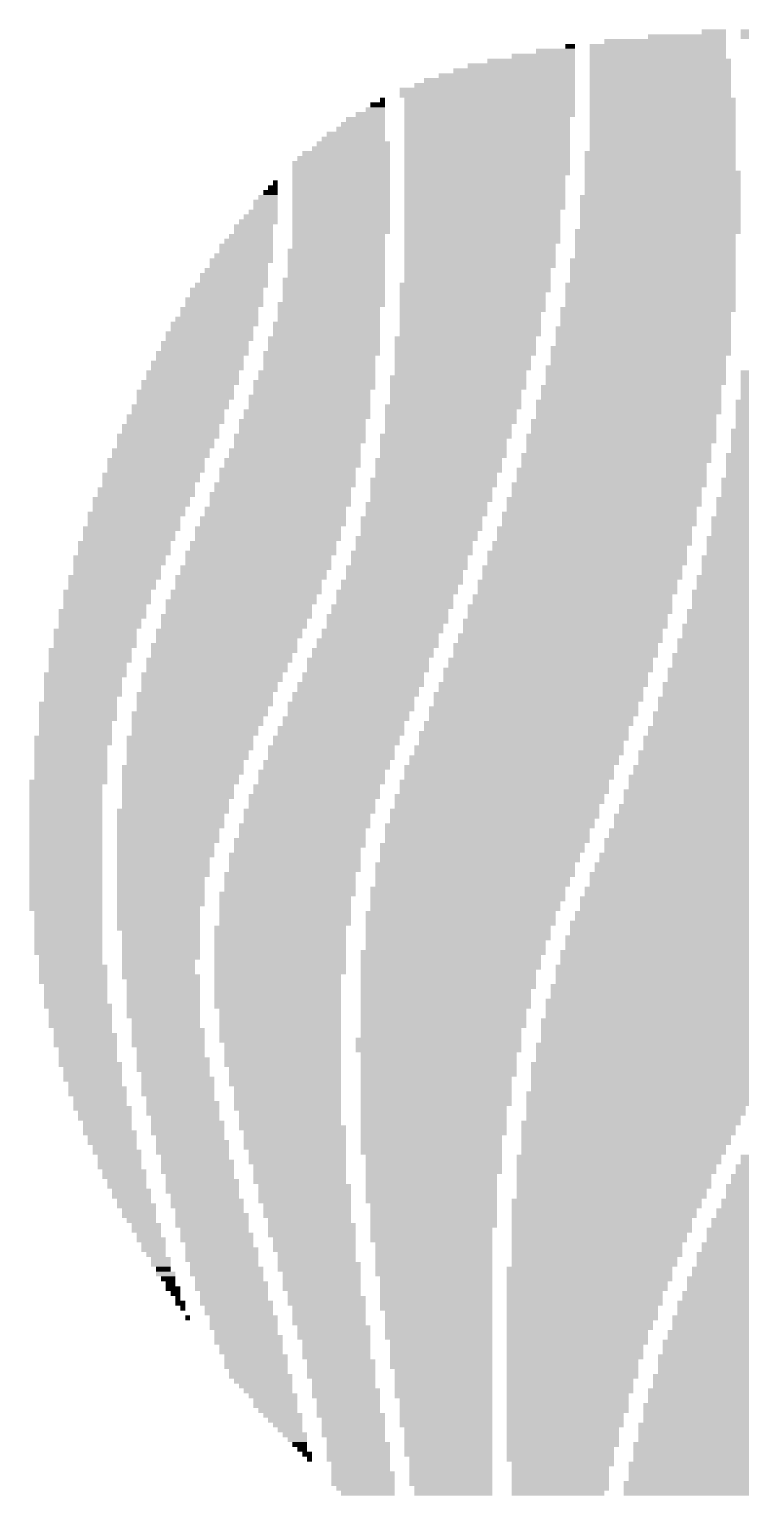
# Model space of a CAD drawing. Extents: x 0 to 158, y 0 to 111.
# Drawn here: x 121.22 to 124.87, y 24.47 to 31.99 of the extents above; entities that cross this region are included whole.
import ezdxf

# ---------------------------------------------------------------- set-up
doc = ezdxf.new("R2010")
doc.units = 0
doc.layers.add('21', color=53, linetype='CONTINUOUS')

# ---------------------------------------------------------------- blocks, each defined once
blk = doc.blocks.new('RECT')
blk.add_solid([(-0.5, -0.5), (0.5, -0.5), (-0.5, 0.5), (0.5, 0.5)])

msp = doc.modelspace()

# ---------------------------------------------------------------- block references
at = {"layer": '21', "yscale": 0.025}
for p, xscale in [((124.735, 31.98), 0.125), ((125.11, 31.98), 0.475), ((123.9975, 31.905), 0.05), ((124.4475, 31.905), 0.7), ((124.485, 31.93), 0.625), ((124.5975, 31.955), 0.4), ((125.11, 31.955), 0.475), ((123.7975, 31.83), 0.45), ((123.86, 31.855), 0.325), ((123.9225, 31.88), 0.2), ((124.4475, 31.88), 0.7), ((124.4475, 31.855), 0.7), ((124.46, 31.83), 0.725), ((123.6725, 31.755), 0.7), ((123.71, 31.78), 0.625), ((123.7475, 31.805), 0.55), ((124.46, 31.805), 0.725), ((124.46, 31.78), 0.725), ((124.46, 31.755), 0.725), ((123.5725, 31.68), 0.9), ((123.61, 31.705), 0.825), ((123.635, 31.73), 0.775), ((124.46, 31.73), 0.725), ((124.46, 31.705), 0.725), ((124.46, 31.68), 0.725), ((123.01, 31.605), 0.075), ((123.035, 31.63), 0.025), ((123.5725, 31.655), 0.9), ((123.585, 31.63), 0.875), ((123.585, 31.605), 0.875), ((124.46, 31.655), 0.725), ((124.4725, 31.63), 0.75), ((124.4725, 31.605), 0.75), ((122.9475, 31.53), 0.2), ((122.9725, 31.555), 0.15), ((122.9975, 31.58), 0.1), ((123.585, 31.58), 0.875), ((123.585, 31.555), 0.875), ((123.5725, 31.53), 0.85), ((124.4725, 31.58), 0.75), ((124.4725, 31.555), 0.75), ((124.4725, 31.53), 0.75), ((122.8975, 31.455), 0.3), ((122.9225, 31.48), 0.25), ((122.935, 31.505), 0.225), ((123.5725, 31.505), 0.85), ((123.5725, 31.48), 0.85), ((123.5725, 31.455), 0.85), ((124.4725, 31.505), 0.75), ((124.4725, 31.48), 0.75), ((124.4725, 31.455), 0.75), ((122.8725, 31.38), 0.4), ((122.885, 31.405), 0.375), ((122.885, 31.43), 0.325), ((123.5725, 31.43), 0.85), ((123.5725, 31.405), 0.85), ((123.5725, 31.38), 0.85), ((124.4725, 31.43), 0.75), ((124.4725, 31.405), 0.75), ((124.4725, 31.38), 0.75), ((122.8225, 31.305), 0.5), ((122.835, 31.33), 0.475), ((122.8475, 31.355), 0.45), ((123.5725, 31.355), 0.85), ((123.5725, 31.33), 0.85), ((123.5725, 31.305), 0.85), ((124.46, 31.355), 0.775), ((124.46, 31.33), 0.775), ((124.46, 31.305), 0.775), ((122.8225, 31.28), 0.5), ((122.8225, 31.255), 0.5), ((122.8225, 31.23), 0.5), ((123.5725, 31.28), 0.85), ((123.5725, 31.255), 0.85), ((123.56, 31.23), 0.825), ((124.46, 31.28), 0.775), ((124.4725, 31.255), 0.8), ((124.4725, 31.23), 0.8), ((122.46, 31.155), 0.075), ((122.4725, 31.18), 0.05), ((122.485, 31.205), 0.025), ((122.8225, 31.205), 0.5), ((122.8225, 31.18), 0.5), ((122.8225, 31.155), 0.5), ((123.56, 31.205), 0.825), ((123.56, 31.18), 0.825), ((123.56, 31.155), 0.825), ((124.4725, 31.205), 0.8), ((124.4725, 31.18), 0.8), ((124.4725, 31.155), 0.8), ((122.435, 31.105), 0.125), ((122.435, 31.08), 0.125), ((122.4475, 31.13), 0.1), ((122.8225, 31.13), 0.5), ((122.8225, 31.105), 0.5), ((122.8225, 31.08), 0.5), ((123.56, 31.13), 0.825), ((123.56, 31.105), 0.825), ((123.56, 31.08), 0.825), ((124.46, 31.13), 0.825), ((124.46, 31.105), 0.825), ((124.46, 31.08), 0.825), ((122.3975, 31.005), 0.2), ((122.41, 31.03), 0.175), ((122.4225, 31.055), 0.15), ((122.8225, 31.055), 0.5), ((122.8225, 31.03), 0.5), ((122.8225, 31.005), 0.5), ((123.5475, 31.055), 0.8), ((123.5475, 31.03), 0.8), ((123.5475, 31.005), 0.8), ((124.46, 31.055), 0.825), ((124.46, 31.03), 0.825), ((124.46, 31.005), 0.825), ((122.36, 30.93), 0.225), ((122.3725, 30.98), 0.2), ((122.3725, 30.955), 0.2), ((122.8225, 30.98), 0.5), ((122.8225, 30.955), 0.5), ((122.81, 30.93), 0.475), ((123.5475, 30.98), 0.8), ((123.5475, 30.955), 0.8), ((123.5475, 30.93), 0.8), ((124.4475, 30.955), 0.85), ((124.435, 30.93), 0.825), ((124.46, 30.98), 0.825), ((122.335, 30.88), 0.275), ((122.335, 30.855), 0.275), ((122.3475, 30.905), 0.25), ((122.7975, 30.855), 0.5), ((122.81, 30.905), 0.475), ((122.81, 30.88), 0.475), ((123.5475, 30.905), 0.8), ((123.535, 30.88), 0.775), ((123.535, 30.855), 0.775), ((124.435, 30.905), 0.825), ((124.435, 30.88), 0.825), ((124.435, 30.855), 0.825), ((122.31, 30.805), 0.325), ((122.2975, 30.78), 0.3), ((122.3225, 30.83), 0.3), ((122.7975, 30.83), 0.5), ((122.7975, 30.805), 0.5), ((122.7975, 30.78), 0.5), ((123.535, 30.83), 0.775), ((123.535, 30.805), 0.775), ((123.535, 30.78), 0.775), ((124.4225, 30.805), 0.85), ((124.4225, 30.78), 0.85), ((124.435, 30.83), 0.825), ((122.2725, 30.73), 0.35), ((122.2725, 30.705), 0.35), ((122.285, 30.755), 0.325), ((122.785, 30.705), 0.525), ((122.7975, 30.755), 0.5), ((122.7975, 30.73), 0.5), ((123.5225, 30.755), 0.75), ((123.5225, 30.73), 0.75), ((123.5225, 30.705), 0.75), ((124.4225, 30.755), 0.85), ((124.4225, 30.73), 0.85), ((124.4225, 30.705), 0.85), ((122.235, 30.655), 0.375), ((122.235, 30.63), 0.375), ((122.26, 30.68), 0.375), ((122.785, 30.68), 0.525), ((122.785, 30.655), 0.525), ((122.785, 30.63), 0.525), ((123.51, 30.68), 0.775), ((123.51, 30.655), 0.775), ((123.4975, 30.63), 0.75), ((124.41, 30.68), 0.875), ((124.41, 30.655), 0.875), ((124.41, 30.63), 0.875), ((122.1975, 30.555), 0.4), ((122.2225, 30.605), 0.4), ((122.2225, 30.58), 0.4), ((122.7725, 30.58), 0.55), ((122.76, 30.555), 0.525), ((122.785, 30.605), 0.525), ((123.4975, 30.605), 0.75), ((123.4975, 30.58), 0.75), ((123.4975, 30.555), 0.75), ((124.3975, 30.555), 0.9), ((124.41, 30.605), 0.875), ((124.41, 30.58), 0.875), ((122.1725, 30.48), 0.45), ((122.185, 30.505), 0.425), ((122.1975, 30.53), 0.4), ((122.7475, 30.48), 0.55), ((122.76, 30.53), 0.525), ((122.76, 30.505), 0.525), ((123.485, 30.53), 0.725), ((123.485, 30.505), 0.725), ((123.485, 30.48), 0.725), ((124.385, 30.53), 0.875), ((124.385, 30.505), 0.875), ((124.385, 30.48), 0.875), ((122.1475, 30.43), 0.45), ((122.1475, 30.405), 0.45), ((122.16, 30.455), 0.425), ((122.735, 30.405), 0.575), ((122.7475, 30.455), 0.55), ((122.7475, 30.43), 0.55), ((123.46, 30.405), 0.725), ((123.485, 30.455), 0.725), ((123.485, 30.43), 0.725), ((124.3725, 30.455), 0.9), ((124.3725, 30.43), 0.9), ((124.3725, 30.405), 0.9), ((122.11, 30.33), 0.475), ((122.1225, 30.38), 0.45), ((122.1225, 30.355), 0.45), ((122.7225, 30.33), 0.6), ((122.735, 30.38), 0.575), ((122.735, 30.355), 0.575), ((123.46, 30.38), 0.725), ((123.46, 30.355), 0.725), ((123.46, 30.33), 0.725), ((124.36, 30.355), 0.925), ((124.36, 30.33), 0.925), ((124.3725, 30.38), 0.9), ((122.085, 30.28), 0.475), ((122.085, 30.255), 0.475), ((122.0975, 30.305), 0.45), ((122.71, 30.305), 0.575), ((122.71, 30.28), 0.575), ((122.71, 30.255), 0.575), ((123.4475, 30.305), 0.7), ((123.4475, 30.28), 0.7), ((123.4475, 30.255), 0.7), ((124.335, 30.255), 0.925), ((124.3475, 30.305), 0.9), ((124.3475, 30.28), 0.9), ((122.0475, 30.18), 0.5), ((122.06, 30.23), 0.475), ((122.06, 30.205), 0.475), ((122.685, 30.18), 0.625), ((122.6975, 30.23), 0.6), ((122.6975, 30.205), 0.6), ((123.4225, 30.205), 0.7), ((123.4225, 30.18), 0.7), ((123.435, 30.23), 0.675), ((124.335, 30.23), 0.925), ((124.335, 30.205), 0.925), ((124.335, 30.18), 0.925), ((122.0225, 30.13), 0.5), ((122.0225, 30.105), 0.5), ((122.035, 30.155), 0.475), ((122.66, 30.105), 0.625), ((122.685, 30.155), 0.625), ((122.6725, 30.13), 0.6), ((123.4225, 30.155), 0.7), ((123.41, 30.13), 0.675), ((123.41, 30.105), 0.675), ((124.31, 30.155), 0.925), ((124.31, 30.13), 0.925), ((124.31, 30.105), 0.925), ((121.9975, 30.055), 0.5), ((121.985, 30.03), 0.475), ((122.01, 30.08), 0.475), ((122.6475, 30.03), 0.65), ((122.66, 30.08), 0.625), ((122.66, 30.055), 0.625), ((123.3975, 30.055), 0.7), ((123.385, 30.03), 0.675), ((123.41, 30.08), 0.675), ((124.2975, 30.08), 0.95), ((124.2975, 30.055), 0.95), ((124.2975, 30.03), 0.95), ((125.36, 30.08), 1.025), ((125.36, 30.055), 1.025), ((125.3725, 30.03), 1.05), ((121.9475, 29.955), 0.5), ((121.9725, 30.005), 0.5), ((121.9725, 29.98), 0.5), ((122.6225, 29.98), 0.65), ((122.6225, 29.955), 0.65), ((122.6475, 30.005), 0.65), ((123.385, 30.005), 0.675), ((123.385, 29.98), 0.675), ((123.3725, 29.955), 0.65), ((124.2725, 29.98), 0.95), ((124.2725, 29.955), 0.95), ((124.285, 30.005), 0.925), ((125.3725, 30.005), 1.05), ((125.3725, 29.98), 1.05), ((125.3725, 29.955), 1.05), ((121.935, 29.905), 0.525), ((121.9225, 29.88), 0.5), ((121.9475, 29.93), 0.5), ((122.61, 29.905), 0.675), ((122.61, 29.88), 0.675), ((122.6225, 29.93), 0.65), ((123.36, 29.905), 0.675), ((123.3475, 29.88), 0.65), ((123.3725, 29.93), 0.65), ((124.26, 29.905), 0.975), ((124.26, 29.88), 0.975), ((124.2725, 29.93), 0.95), ((125.36, 29.93), 1.075), ((125.36, 29.905), 1.075), ((125.36, 29.88), 1.075), ((121.8975, 29.83), 0.5), ((121.8975, 29.805), 0.5), ((121.9225, 29.855), 0.5), ((122.585, 29.83), 0.675), ((122.585, 29.805), 0.675), ((122.5975, 29.855), 0.65), ((123.3475, 29.855), 0.65), ((123.3475, 29.83), 0.65), ((123.3475, 29.805), 0.65), ((124.235, 29.805), 0.975), ((124.2475, 29.855), 0.95), ((124.2475, 29.83), 0.95), ((125.3475, 29.805), 1.1), ((125.36, 29.855), 1.075), ((125.36, 29.83), 1.075), ((121.8725, 29.78), 0.5), ((121.8725, 29.755), 0.5), ((121.8725, 29.73), 0.5), ((122.5475, 29.73), 0.7), ((122.5725, 29.78), 0.7), ((122.5725, 29.755), 0.7), ((123.3225, 29.78), 0.65), ((123.3225, 29.755), 0.65), ((123.3225, 29.73), 0.65), ((124.21, 29.73), 0.975), ((124.235, 29.78), 0.975), ((124.2225, 29.755), 0.95), ((125.3475, 29.78), 1.1), ((125.3475, 29.755), 1.1), ((125.3475, 29.73), 1.1), ((121.8475, 29.705), 0.5), ((121.8475, 29.68), 0.5), ((121.835, 29.655), 0.475), ((122.535, 29.655), 0.725), ((122.5475, 29.705), 0.7), ((122.5475, 29.68), 0.7), ((123.2975, 29.68), 0.65), ((123.2975, 29.655), 0.65), ((123.31, 29.705), 0.625), ((124.21, 29.705), 0.975), ((124.21, 29.68), 0.975), ((125.335, 29.68), 1.125), ((125.335, 29.655), 1.125), ((125.3475, 29.705), 1.1), ((121.7975, 29.58), 0.5), ((121.8225, 29.63), 0.5), ((121.8225, 29.605), 0.5), ((122.51, 29.605), 0.725), ((122.51, 29.58), 0.725), ((122.5225, 29.63), 0.7), ((123.285, 29.63), 0.625), ((123.285, 29.605), 0.625), ((123.285, 29.58), 0.625), ((124.185, 29.63), 0.975), ((124.185, 29.605), 0.975), ((125.3225, 29.58), 1.15), ((125.335, 29.63), 1.125), ((125.335, 29.605), 1.125), ((121.7725, 29.505), 0.5), ((121.7975, 29.555), 0.5), ((121.785, 29.53), 0.475), ((122.485, 29.53), 0.725), ((122.485, 29.505), 0.725), ((122.51, 29.555), 0.725), ((123.26, 29.555), 0.625), ((123.26, 29.53), 0.625), ((123.26, 29.505), 0.625), ((124.16, 29.53), 0.975), ((125.3225, 29.555), 1.15), ((125.3225, 29.53), 1.15), ((125.3225, 29.505), 1.15), ((121.7475, 29.43), 0.5), ((121.76, 29.48), 0.475), ((121.76, 29.455), 0.475), ((122.4475, 29.43), 0.75), ((122.4725, 29.48), 0.75), ((122.4725, 29.455), 0.75), ((123.235, 29.48), 0.625), ((123.235, 29.455), 0.625), ((123.235, 29.43), 0.625), ((125.31, 29.48), 1.175), ((125.31, 29.455), 1.175), ((125.31, 29.43), 1.175), ((121.71, 29.355), 0.475), ((121.735, 29.405), 0.475), ((121.735, 29.38), 0.475), ((122.4225, 29.355), 0.75), ((122.4475, 29.405), 0.75), ((122.4475, 29.38), 0.75), ((123.21, 29.38), 0.625), ((123.1975, 29.355), 0.6), ((123.2225, 29.405), 0.6), ((124.11, 29.355), 1.025), ((125.2975, 29.38), 1.2), ((125.2975, 29.355), 1.2), ((125.31, 29.405), 1.175), ((121.685, 29.28), 0.475), ((121.71, 29.33), 0.475), ((121.71, 29.305), 0.475), ((122.41, 29.305), 0.775), ((122.3975, 29.28), 0.75), ((122.4225, 29.33), 0.75), ((123.185, 29.305), 0.625), ((123.1725, 29.28), 0.6), ((123.1975, 29.33), 0.6), ((124.085, 29.305), 1.025), ((124.085, 29.28), 1.025), ((125.285, 29.28), 1.225), ((125.2975, 29.33), 1.2), ((125.2975, 29.305), 1.2), ((121.685, 29.255), 0.475), ((121.6725, 29.23), 0.45), ((121.6725, 29.205), 0.45), ((122.385, 29.23), 0.775), ((122.3725, 29.205), 0.75), ((122.3975, 29.255), 0.75), ((123.16, 29.23), 0.625), ((123.1475, 29.205), 0.6), ((123.1725, 29.255), 0.6), ((124.06, 29.23), 1.025), ((124.06, 29.205), 1.025), ((124.085, 29.255), 1.025), ((125.285, 29.255), 1.225), ((125.285, 29.23), 1.225), ((125.285, 29.205), 1.225), ((121.66, 29.18), 0.475), ((121.6475, 29.155), 0.45), ((121.6475, 29.13), 0.45), ((122.36, 29.18), 0.775), ((122.3475, 29.155), 0.75), ((122.3475, 29.13), 0.75), ((123.135, 29.155), 0.625), ((123.1225, 29.13), 0.6), ((123.1475, 29.18), 0.6), ((124.035, 29.155), 1.025), ((124.035, 29.13), 1.025), ((124.06, 29.18), 1.025), ((125.2725, 29.18), 1.25), ((125.2725, 29.155), 1.25), ((125.26, 29.13), 1.225), ((121.6225, 29.105), 0.45), ((121.6225, 29.08), 0.45), ((121.6225, 29.055), 0.45), ((122.31, 29.055), 0.775), ((122.335, 29.105), 0.775), ((122.3225, 29.08), 0.75), ((123.11, 29.105), 0.625), ((123.0975, 29.08), 0.6), ((123.0975, 29.055), 0.6), ((124.01, 29.08), 1.025), ((124.01, 29.055), 1.025), ((124.035, 29.105), 1.025), ((125.2475, 29.105), 1.25), ((125.2475, 29.08), 1.25), ((125.2475, 29.055), 1.25), ((121.5975, 29.005), 0.45), ((121.5975, 28.98), 0.45), ((121.61, 29.03), 0.425), ((122.285, 28.98), 0.775), ((122.2975, 29.03), 0.75), ((122.2975, 29.005), 0.75), ((123.06, 28.98), 0.625), ((123.085, 29.03), 0.625), ((123.0725, 29.005), 0.6), ((123.9975, 29.03), 1.05), ((123.9975, 29.005), 1.05), ((123.985, 28.98), 1.025), ((125.235, 29.005), 1.275), ((125.235, 28.98), 1.275), ((125.2475, 29.03), 1.25), ((121.56, 28.905), 0.425), ((121.585, 28.955), 0.425), ((121.585, 28.93), 0.425), ((122.2475, 28.905), 0.75), ((122.2725, 28.955), 0.75), ((122.2725, 28.93), 0.75), ((123.035, 28.905), 0.625), ((123.06, 28.955), 0.625), ((123.0475, 28.93), 0.6), ((123.9725, 28.955), 1.05), ((123.9725, 28.93), 1.05), ((123.96, 28.905), 1.025), ((125.21, 28.93), 1.275), ((125.21, 28.905), 1.275), ((125.2225, 28.955), 1.25), ((121.56, 28.88), 0.425), ((121.56, 28.855), 0.425), ((121.56, 28.83), 0.425), ((122.2225, 28.83), 0.75), ((122.2475, 28.88), 0.75), ((122.235, 28.855), 0.725), ((123.01, 28.855), 0.625), ((123.01, 28.83), 0.625), ((123.0225, 28.88), 0.6), ((123.9225, 28.83), 1.05), ((123.9475, 28.88), 1.05), ((123.9475, 28.855), 1.05), ((125.1975, 28.855), 1.3), ((125.1975, 28.83), 1.3), ((125.21, 28.88), 1.275), ((121.535, 28.805), 0.425), ((121.535, 28.78), 0.425), ((121.535, 28.755), 0.425), ((122.1975, 28.755), 0.75), ((122.2225, 28.805), 0.75), ((122.21, 28.78), 0.725), ((122.96, 28.755), 0.625), ((122.985, 28.805), 0.625), ((122.985, 28.78), 0.625), ((123.8975, 28.755), 1.05), ((123.9225, 28.805), 1.05), ((123.9225, 28.78), 1.05), ((125.1725, 28.78), 1.3), ((125.1725, 28.755), 1.3), ((125.185, 28.805), 1.275), ((121.51, 28.68), 0.425), ((121.5225, 28.73), 0.4), ((121.5225, 28.705), 0.4), ((122.16, 28.68), 0.725), ((122.185, 28.73), 0.725), ((122.185, 28.705), 0.725), ((122.935, 28.68), 0.625), ((122.96, 28.73), 0.625), ((122.96, 28.705), 0.625), ((123.885, 28.705), 1.075), ((123.8725, 28.68), 1.05), ((123.8975, 28.73), 1.05), ((125.16, 28.705), 1.325), ((125.1475, 28.68), 1.3), ((125.1725, 28.73), 1.3), ((121.4975, 28.655), 0.4), ((121.4975, 28.63), 0.4), ((121.4975, 28.605), 0.4), ((122.16, 28.655), 0.725), ((122.1475, 28.63), 0.7), ((122.1475, 28.605), 0.7), ((122.9225, 28.63), 0.65), ((122.91, 28.605), 0.625), ((122.935, 28.655), 0.625), ((123.86, 28.63), 1.075), ((123.8475, 28.605), 1.05), ((123.8725, 28.655), 1.05), ((125.135, 28.63), 1.325), ((125.135, 28.605), 1.325), ((125.1475, 28.655), 1.3), ((121.4725, 28.53), 0.4), ((121.4975, 28.58), 0.4), ((121.485, 28.555), 0.375), ((122.1225, 28.58), 0.7), ((122.1225, 28.555), 0.7), ((122.1225, 28.53), 0.7), ((122.8725, 28.53), 0.65), ((122.8975, 28.58), 0.65), ((122.885, 28.555), 0.625), ((123.835, 28.58), 1.075), ((123.835, 28.555), 1.075), ((123.8225, 28.53), 1.05), ((125.11, 28.555), 1.325), ((125.11, 28.53), 1.325), ((125.135, 28.58), 1.325), ((121.4725, 28.505), 0.4), ((121.4725, 28.48), 0.4), ((121.4725, 28.455), 0.4), ((122.0975, 28.48), 0.7), ((122.085, 28.455), 0.675), ((122.11, 28.505), 0.675), ((122.8475, 28.455), 0.65), ((122.8725, 28.505), 0.65), ((122.86, 28.48), 0.625), ((123.81, 28.505), 1.075), ((123.81, 28.48), 1.075), ((123.7975, 28.455), 1.05), ((125.085, 28.48), 1.325), ((125.085, 28.455), 1.325), ((125.11, 28.505), 1.325), ((121.46, 28.43), 0.375), ((121.46, 28.405), 0.375), ((121.46, 28.38), 0.375), ((122.085, 28.43), 0.675), ((122.0725, 28.405), 0.65), ((122.0725, 28.38), 0.65), ((122.8225, 28.405), 0.65), ((122.8225, 28.38), 0.65), ((122.835, 28.43), 0.625), ((123.76, 28.38), 1.075), ((123.785, 28.43), 1.075), ((123.7725, 28.405), 1.05), ((125.0725, 28.405), 1.35), ((125.06, 28.38), 1.325), ((125.085, 28.43), 1.325), ((121.4475, 28.355), 0.4), ((121.4475, 28.33), 0.4), ((121.435, 28.305), 0.375), ((122.0475, 28.355), 0.65), ((122.0475, 28.33), 0.65), ((122.0475, 28.305), 0.65), ((122.7725, 28.305), 0.65), ((122.7975, 28.355), 0.65), ((122.7975, 28.33), 0.65), ((123.735, 28.305), 1.075), ((123.76, 28.355), 1.075), ((123.7475, 28.33), 1.05), ((125.0475, 28.355), 1.35), ((125.0475, 28.33), 1.35), ((125.035, 28.305), 1.325), ((121.435, 28.28), 0.375), ((121.435, 28.255), 0.375), ((121.435, 28.23), 0.375), ((122.035, 28.28), 0.625), ((122.035, 28.255), 0.625), ((122.0225, 28.23), 0.6), ((122.7475, 28.23), 0.65), ((122.7725, 28.28), 0.65), ((122.7725, 28.255), 0.65), ((123.71, 28.255), 1.075), ((123.71, 28.23), 1.075), ((123.735, 28.28), 1.075), ((125.0225, 28.28), 1.35), ((125.0225, 28.255), 1.35), ((125.01, 28.23), 1.325), ((121.435, 28.205), 0.375), ((121.435, 28.18), 0.375), ((121.435, 28.155), 0.375), ((122.01, 28.205), 0.625), ((122.01, 28.18), 0.625), ((121.9975, 28.155), 0.6), ((122.7225, 28.18), 0.65), ((122.7225, 28.155), 0.65), ((122.7475, 28.205), 0.65), ((123.685, 28.205), 1.075), ((123.685, 28.18), 1.075), ((123.685, 28.155), 1.075), ((124.9725, 28.155), 1.35), ((124.9975, 28.205), 1.35), ((124.9975, 28.18), 1.35), ((121.4225, 28.13), 0.4), ((121.41, 28.105), 0.375), ((121.41, 28.08), 0.375), ((121.9975, 28.13), 0.6), ((121.985, 28.105), 0.575), ((121.985, 28.08), 0.575), ((122.6975, 28.105), 0.65), ((122.6975, 28.08), 0.65), ((122.7225, 28.13), 0.65), ((123.66, 28.13), 1.075), ((123.66, 28.105), 1.075), ((123.66, 28.08), 1.075), ((124.9475, 28.08), 1.35), ((124.9725, 28.13), 1.35), ((124.9725, 28.105), 1.35), ((121.41, 28.055), 0.375), ((121.41, 28.03), 0.375), ((121.41, 28.005), 0.375), ((121.985, 28.055), 0.575), ((121.9725, 28.03), 0.55), ((121.9725, 28.005), 0.55), ((122.685, 28.055), 0.675), ((122.6725, 28.03), 0.65), ((122.6725, 28.005), 0.65), ((123.635, 28.055), 1.075), ((123.635, 28.03), 1.075), ((123.6225, 28.005), 1.05), ((124.9225, 28.005), 1.35), ((124.9475, 28.055), 1.35), ((124.9475, 28.03), 1.35), ((121.41, 27.98), 0.375), ((121.41, 27.955), 0.375), ((121.41, 27.93), 0.375), ((121.96, 27.98), 0.575), ((121.9475, 27.955), 0.55), ((121.9475, 27.93), 0.55), ((122.66, 27.98), 0.675), ((122.6475, 27.955), 0.65), ((122.6475, 27.93), 0.65), ((123.61, 27.98), 1.075), ((123.61, 27.955), 1.075), ((123.5975, 27.93), 1.05), ((124.8975, 27.955), 1.35), ((124.8975, 27.93), 1.35), ((124.9225, 27.98), 1.35), ((121.41, 27.905), 0.375), ((121.41, 27.88), 0.375), ((121.41, 27.855), 0.375), ((121.41, 27.83), 0.375), ((121.9475, 27.905), 0.55), ((121.935, 27.88), 0.525), ((121.935, 27.855), 0.525), ((121.935, 27.83), 0.525), ((122.61, 27.83), 0.675), ((122.635, 27.905), 0.675), ((122.6225, 27.88), 0.65), ((122.6225, 27.855), 0.65), ((123.585, 27.905), 1.075), ((123.5725, 27.88), 1.05), ((123.5725, 27.855), 1.05), ((123.5725, 27.83), 1.05), ((124.86, 27.83), 1.375), ((124.8725, 27.88), 1.35), ((124.8725, 27.855), 1.35), ((124.8975, 27.905), 1.35), ((121.41, 27.805), 0.375), ((121.41, 27.78), 0.375), ((121.41, 27.755), 0.375), ((121.9225, 27.805), 0.5), ((121.9225, 27.78), 0.5), ((121.9225, 27.755), 0.5), ((122.585, 27.755), 0.675), ((122.61, 27.805), 0.675), ((122.5975, 27.78), 0.65), ((123.5475, 27.805), 1.05), ((123.5475, 27.78), 1.05), ((123.535, 27.755), 1.025), ((124.8225, 27.755), 1.35), ((124.8475, 27.805), 1.35), ((124.8475, 27.78), 1.35), ((121.41, 27.73), 0.375), ((121.41, 27.705), 0.375), ((121.41, 27.68), 0.375), ((121.91, 27.73), 0.475), ((121.91, 27.705), 0.475), ((121.91, 27.68), 0.475), ((122.585, 27.73), 0.675), ((122.585, 27.705), 0.675), ((122.585, 27.68), 0.675), ((123.51, 27.705), 1.025), ((123.51, 27.68), 1.025), ((123.535, 27.73), 1.025), ((124.7975, 27.705), 1.35), ((124.7975, 27.68), 1.35), ((124.8225, 27.73), 1.35), ((121.41, 27.655), 0.375), ((121.41, 27.63), 0.375), ((121.41, 27.605), 0.375), ((121.91, 27.655), 0.475), ((121.8975, 27.63), 0.45), ((121.8975, 27.605), 0.45), ((122.56, 27.655), 0.675), ((122.56, 27.63), 0.675), ((122.56, 27.605), 0.675), ((123.51, 27.655), 1.025), ((124.785, 27.655), 1.375), ((124.7725, 27.63), 1.35), ((124.7725, 27.605), 1.35), ((121.41, 27.58), 0.375), ((121.41, 27.555), 0.375), ((121.41, 27.53), 0.375), ((121.8975, 27.58), 0.45), ((121.8975, 27.555), 0.45), ((121.8975, 27.53), 0.45), ((122.5475, 27.555), 0.7), ((122.535, 27.53), 0.675), ((122.56, 27.58), 0.675), ((124.7225, 27.53), 1.35), ((124.7475, 27.58), 1.35), ((124.7475, 27.555), 1.35), ((121.41, 27.505), 0.375), ((121.41, 27.48), 0.375), ((121.4225, 27.455), 0.35), ((121.8975, 27.505), 0.45), ((121.885, 27.48), 0.425), ((121.885, 27.455), 0.425), ((122.535, 27.505), 0.675), ((122.535, 27.48), 0.675), ((122.535, 27.455), 0.675), ((123.435, 27.455), 0.975), ((123.46, 27.505), 0.975), ((123.46, 27.48), 0.975), ((124.6975, 27.455), 1.35), ((124.7225, 27.505), 1.35), ((124.7225, 27.48), 1.35), ((121.4225, 27.43), 0.35), ((121.4225, 27.405), 0.35), ((121.4225, 27.38), 0.35), ((121.885, 27.43), 0.425), ((121.885, 27.405), 0.425), ((121.885, 27.38), 0.425), ((122.51, 27.38), 0.675), ((122.535, 27.43), 0.675), ((122.535, 27.405), 0.675), ((123.435, 27.43), 0.975), ((123.435, 27.405), 0.975), ((123.4225, 27.38), 0.95), ((124.6725, 27.405), 1.35), ((124.6725, 27.38), 1.35), ((124.6975, 27.43), 1.35), ((121.4225, 27.355), 0.35), ((121.4225, 27.33), 0.35), ((121.4225, 27.305), 0.35), ((121.8975, 27.355), 0.4), ((121.8975, 27.33), 0.4), ((121.8975, 27.305), 0.4), ((122.51, 27.355), 0.675), ((122.51, 27.33), 0.675), ((122.51, 27.305), 0.675), ((123.4225, 27.355), 0.95), ((123.4225, 27.33), 0.95), ((123.41, 27.305), 0.925), ((124.6475, 27.33), 1.35), ((124.635, 27.305), 1.325), ((124.66, 27.355), 1.325), ((121.4225, 27.28), 0.35), ((121.4225, 27.255), 0.35), ((121.435, 27.23), 0.325), ((121.8975, 27.28), 0.4), ((121.8975, 27.255), 0.4), ((121.8975, 27.23), 0.4), ((122.51, 27.28), 0.675), ((122.51, 27.255), 0.675), ((122.51, 27.23), 0.675), ((123.3975, 27.255), 0.95), ((123.385, 27.23), 0.925), ((123.41, 27.28), 0.925), ((124.61, 27.255), 1.325), ((124.61, 27.23), 1.325), ((124.635, 27.28), 1.325), ((121.435, 27.205), 0.325), ((121.4475, 27.18), 0.35), ((121.4475, 27.155), 0.35), ((121.885, 27.205), 0.375), ((121.885, 27.18), 0.375), ((121.885, 27.155), 0.375), ((122.51, 27.205), 0.675), ((122.51, 27.18), 0.675), ((122.51, 27.155), 0.675), ((123.385, 27.205), 0.925), ((123.385, 27.18), 0.925), ((123.3725, 27.155), 0.9), ((124.585, 27.18), 1.325), ((124.585, 27.155), 1.325), ((124.5975, 27.205), 1.3), ((121.4475, 27.13), 0.35), ((121.4475, 27.105), 0.35), ((121.46, 27.08), 0.325), ((121.8975, 27.13), 0.4), ((121.91, 27.105), 0.375), ((121.91, 27.08), 0.375), ((122.4975, 27.13), 0.65), ((122.4975, 27.105), 0.65), ((122.4975, 27.08), 0.65), ((123.3725, 27.13), 0.9), ((123.3725, 27.105), 0.9), ((123.3725, 27.08), 0.9), ((124.5475, 27.08), 1.3), ((124.5725, 27.13), 1.3), ((124.5725, 27.105), 1.3), ((121.46, 27.055), 0.325), ((121.46, 27.03), 0.325), ((121.46, 27.005), 0.325), ((121.91, 27.055), 0.375), ((121.91, 27.03), 0.375), ((121.91, 27.005), 0.375), ((122.4975, 27.055), 0.65), ((122.4975, 27.03), 0.65), ((122.4975, 27.005), 0.65), ((123.36, 27.055), 0.875), ((123.36, 27.03), 0.875), ((123.36, 27.005), 0.875), ((124.5225, 27.005), 1.3), ((124.5475, 27.055), 1.3), ((124.535, 27.03), 1.275), ((121.4725, 26.98), 0.35), ((121.485, 26.955), 0.325), ((121.485, 26.93), 0.325), ((121.91, 26.98), 0.375), ((121.91, 26.955), 0.375), ((121.91, 26.93), 0.375), ((122.4975, 26.98), 0.65), ((122.51, 26.955), 0.625), ((122.51, 26.93), 0.625), ((123.36, 26.98), 0.875), ((123.3475, 26.955), 0.85), ((123.3475, 26.93), 0.85), ((124.51, 26.98), 1.275), ((124.51, 26.955), 1.275), ((124.4975, 26.93), 1.25), ((121.485, 26.905), 0.325), ((121.485, 26.88), 0.325), ((121.4975, 26.855), 0.3), ((121.9225, 26.905), 0.35), ((121.9225, 26.88), 0.35), ((121.935, 26.855), 0.375), ((122.51, 26.905), 0.625), ((122.51, 26.88), 0.625), ((122.51, 26.855), 0.625), ((123.3475, 26.905), 0.85), ((123.3475, 26.88), 0.85), ((123.335, 26.855), 0.825), ((124.485, 26.905), 1.275), ((124.4725, 26.88), 1.25), ((124.4725, 26.855), 1.25), ((121.51, 26.83), 0.325), ((121.51, 26.805), 0.325), ((121.51, 26.78), 0.325), ((121.935, 26.83), 0.375), ((121.935, 26.805), 0.375), ((121.935, 26.78), 0.375), ((122.51, 26.83), 0.625), ((122.51, 26.805), 0.625), ((122.5225, 26.78), 0.6), ((123.3225, 26.805), 0.85), ((123.3225, 26.78), 0.85), ((123.335, 26.83), 0.825), ((124.435, 26.78), 1.225), ((124.46, 26.83), 1.225), ((124.46, 26.805), 1.225), ((121.5225, 26.755), 0.3), ((121.5225, 26.73), 0.3), ((121.5225, 26.705), 0.3), ((121.9475, 26.755), 0.35), ((121.9475, 26.73), 0.35), ((121.96, 26.705), 0.375), ((122.5225, 26.755), 0.6), ((122.5225, 26.73), 0.6), ((122.5225, 26.705), 0.6), ((123.3225, 26.755), 0.85), ((123.3225, 26.73), 0.8), ((123.3225, 26.705), 0.8), ((124.435, 26.755), 1.225), ((124.4225, 26.73), 1.2), ((124.4225, 26.705), 1.2), ((121.535, 26.68), 0.325), ((121.5475, 26.655), 0.3), ((121.5475, 26.63), 0.3), ((121.96, 26.68), 0.375), ((121.96, 26.655), 0.375), ((121.9725, 26.63), 0.35), ((122.5225, 26.68), 0.6), ((122.535, 26.655), 0.575), ((122.535, 26.63), 0.575), ((123.3225, 26.68), 0.8), ((123.3225, 26.655), 0.8), ((123.3225, 26.63), 0.8), ((124.3975, 26.68), 1.2), ((124.3975, 26.655), 1.2), ((124.385, 26.63), 1.175), ((121.5475, 26.605), 0.3), ((121.56, 26.58), 0.275), ((121.5725, 26.555), 0.3), ((121.985, 26.605), 0.375), ((121.985, 26.58), 0.375), ((121.985, 26.555), 0.375), ((122.535, 26.605), 0.575), ((122.535, 26.58), 0.575), ((122.5475, 26.555), 0.55), ((123.31, 26.605), 0.775), ((123.31, 26.58), 0.775), ((123.31, 26.555), 0.775), ((124.385, 26.605), 1.175), ((124.3725, 26.58), 1.15), ((124.3725, 26.555), 1.15), ((121.5725, 26.53), 0.3), ((121.585, 26.505), 0.275), ((121.585, 26.48), 0.275), ((121.985, 26.53), 0.375), ((121.9975, 26.505), 0.35), ((122.01, 26.48), 0.375), ((122.5475, 26.53), 0.55), ((122.5475, 26.505), 0.55), ((122.5475, 26.48), 0.55), ((123.31, 26.53), 0.775), ((123.31, 26.505), 0.775), ((123.31, 26.48), 0.775), ((124.3475, 26.53), 1.15), ((124.3475, 26.505), 1.15), ((124.3475, 26.48), 1.15), ((121.5975, 26.455), 0.3), ((121.61, 26.43), 0.275), ((121.61, 26.405), 0.275), ((122.01, 26.455), 0.375), ((122.01, 26.43), 0.375), ((122.0225, 26.405), 0.35), ((122.5475, 26.455), 0.55), ((122.56, 26.43), 0.525), ((122.56, 26.405), 0.525), ((123.2975, 26.455), 0.75), ((123.2975, 26.43), 0.75), ((123.2975, 26.405), 0.75), ((124.335, 26.455), 1.125), ((124.335, 26.43), 1.125), ((124.3225, 26.405), 1.1), ((121.6225, 26.38), 0.25), ((121.6225, 26.355), 0.25), ((121.635, 26.33), 0.275), ((122.035, 26.38), 0.375), ((122.035, 26.355), 0.375), ((122.035, 26.33), 0.375), ((122.56, 26.38), 0.525), ((122.5725, 26.355), 0.55), ((122.585, 26.33), 0.525), ((123.2975, 26.38), 0.75), ((123.2975, 26.355), 0.75), ((123.2975, 26.33), 0.75), ((124.31, 26.38), 1.125), ((124.2975, 26.355), 1.1), ((124.2975, 26.33), 1.1), ((121.6475, 26.305), 0.25), ((121.6475, 26.28), 0.25), ((121.66, 26.255), 0.225), ((122.0475, 26.305), 0.35), ((122.06, 26.28), 0.375), ((122.06, 26.255), 0.375), ((122.585, 26.305), 0.525), ((122.585, 26.28), 0.525), ((122.585, 26.255), 0.525), ((123.285, 26.305), 0.725), ((123.285, 26.28), 0.725), ((123.285, 26.255), 0.725), ((124.285, 26.305), 1.075), ((124.285, 26.28), 1.075), ((124.2725, 26.255), 1.05), ((121.6725, 26.23), 0.25), ((121.685, 26.205), 0.225), ((121.685, 26.18), 0.225), ((122.06, 26.23), 0.375), ((122.0725, 26.205), 0.35), ((122.085, 26.18), 0.375), ((122.5975, 26.23), 0.5), ((122.5975, 26.205), 0.5), ((122.5975, 26.18), 0.5), ((123.285, 26.23), 0.725), ((123.2975, 26.205), 0.7), ((123.2975, 26.18), 0.7), ((124.2475, 26.205), 1.05), ((124.2475, 26.18), 1.05), ((124.2725, 26.23), 1.05), ((125.485, 26.205), 1.225), ((125.485, 26.18), 1.225), ((121.685, 26.155), 0.225), ((121.71, 26.13), 0.225), ((121.71, 26.105), 0.225), ((122.085, 26.155), 0.375), ((122.085, 26.13), 0.375), ((122.0975, 26.105), 0.35), ((122.61, 26.155), 0.475), ((122.61, 26.13), 0.475), ((122.61, 26.105), 0.475), ((123.2975, 26.155), 0.7), ((123.2975, 26.13), 0.7), ((123.285, 26.105), 0.675), ((124.235, 26.155), 1.025), ((124.235, 26.13), 1.025), ((125.435, 26.105), 1.225), ((125.46, 26.155), 1.225), ((125.46, 26.13), 1.225), ((121.7225, 26.08), 0.2), ((121.7225, 26.055), 0.2), ((121.7475, 26.03), 0.2), ((122.11, 26.08), 0.375), ((122.11, 26.055), 0.375), ((122.11, 26.03), 0.375), ((122.61, 26.08), 0.475), ((122.635, 26.055), 0.475), ((122.635, 26.03), 0.475), ((123.285, 26.08), 0.675), ((123.285, 26.055), 0.675), ((123.285, 26.03), 0.675), ((124.21, 26.03), 0.975), ((125.41, 26.055), 1.225), ((125.41, 26.03), 1.225), ((125.435, 26.08), 1.225), ((121.7475, 26.005), 0.2), ((121.76, 25.98), 0.175), ((121.7725, 25.955), 0.2), ((122.1225, 26.005), 0.35), ((122.135, 25.98), 0.375), ((122.135, 25.955), 0.375), ((122.635, 26.005), 0.475), ((122.635, 25.98), 0.475), ((122.6475, 25.955), 0.45), ((123.285, 26.005), 0.675), ((123.285, 25.98), 0.675), ((123.2975, 25.955), 0.65), ((124.185, 25.98), 0.975), ((124.185, 25.955), 0.975), ((124.21, 26.005), 0.975), ((125.385, 25.98), 1.225), ((125.3725, 25.955), 1.2), ((125.3975, 26.005), 1.2), ((121.785, 25.93), 0.175), ((121.785, 25.905), 0.175), ((121.7975, 25.88), 0.15), ((122.1475, 25.93), 0.35), ((122.16, 25.905), 0.375), ((122.16, 25.88), 0.375), ((122.6475, 25.93), 0.45), ((122.6475, 25.905), 0.45), ((122.66, 25.88), 0.425), ((123.2975, 25.93), 0.65), ((123.2975, 25.905), 0.65), ((123.2975, 25.88), 0.65), ((124.1725, 25.93), 0.95), ((124.1725, 25.905), 0.95), ((124.16, 25.88), 0.925), ((125.335, 25.88), 1.225), ((125.36, 25.93), 1.225), ((125.3475, 25.905), 1.2), ((121.8225, 25.855), 0.15), ((121.8225, 25.83), 0.15), ((121.835, 25.805), 0.125), ((122.16, 25.855), 0.375), ((122.1725, 25.83), 0.35), ((122.185, 25.805), 0.375), ((122.6725, 25.855), 0.45), ((122.6725, 25.83), 0.45), ((122.6725, 25.805), 0.45), ((123.2975, 25.855), 0.65), ((123.285, 25.83), 0.625), ((123.285, 25.805), 0.625), ((124.16, 25.855), 0.925), ((124.16, 25.83), 0.925), ((124.1475, 25.805), 0.9), ((125.31, 25.83), 1.225), ((125.2975, 25.805), 1.2), ((125.3225, 25.855), 1.2), ((121.8475, 25.78), 0.15), ((121.86, 25.755), 0.125), ((121.86, 25.73), 0.125), ((122.185, 25.78), 0.375), ((122.1975, 25.755), 0.35), ((122.21, 25.73), 0.375), ((122.685, 25.78), 0.425), ((122.685, 25.755), 0.425), ((122.685, 25.73), 0.425), ((123.285, 25.78), 0.625), ((123.2975, 25.755), 0.6), ((123.2975, 25.73), 0.6), ((124.1475, 25.78), 0.9), ((124.135, 25.755), 0.875), ((124.135, 25.73), 0.875), ((125.2725, 25.755), 1.2), ((125.2725, 25.73), 1.2), ((125.2975, 25.78), 1.2), ((121.8725, 25.705), 0.1), ((121.8975, 25.68), 0.1), ((121.8975, 25.655), 0.1), ((122.21, 25.705), 0.375), ((122.21, 25.68), 0.375), ((122.2225, 25.655), 0.35), ((122.6975, 25.705), 0.4), ((122.6975, 25.68), 0.4), ((122.71, 25.655), 0.425), ((123.2975, 25.705), 0.6), ((123.2975, 25.68), 0.6), ((123.2975, 25.655), 0.6), ((124.135, 25.705), 0.875), ((124.1225, 25.68), 0.85), ((124.1225, 25.655), 0.85), ((125.2475, 25.705), 1.2), ((125.2475, 25.68), 1.2), ((125.235, 25.655), 1.175), ((121.91, 25.63), 0.075), ((121.9225, 25.605), 0.1), ((121.935, 25.58), 0.075), ((122.235, 25.63), 0.375), ((122.235, 25.605), 0.375), ((122.2475, 25.58), 0.35), ((122.71, 25.63), 0.425), ((122.7225, 25.605), 0.4), ((122.7225, 25.58), 0.4), ((123.2975, 25.63), 0.6), ((123.2975, 25.605), 0.6), ((123.31, 25.58), 0.575), ((124.0975, 25.63), 0.85), ((124.0975, 25.605), 0.85), ((124.0975, 25.58), 0.85), ((125.1975, 25.58), 1.2), ((125.2225, 25.63), 1.2), ((125.21, 25.605), 1.175), ((121.9475, 25.555), 0.05), ((121.96, 25.53), 0.075), ((121.9725, 25.505), 0.05), ((122.26, 25.555), 0.375), ((122.26, 25.53), 0.375), ((122.2725, 25.505), 0.35), ((122.7225, 25.555), 0.4), ((122.7225, 25.53), 0.4), ((122.735, 25.505), 0.375), ((123.31, 25.555), 0.575), ((123.31, 25.53), 0.575), ((123.31, 25.505), 0.575), ((124.085, 25.555), 0.825), ((124.085, 25.53), 0.825), ((124.0725, 25.505), 0.8), ((125.16, 25.505), 1.175), ((125.185, 25.555), 1.175), ((125.185, 25.53), 1.175), ((121.985, 25.48), 0.025), ((121.9975, 25.455), 0.05), ((122.01, 25.43), 0.025), ((122.2725, 25.48), 0.35), ((122.285, 25.455), 0.375), ((122.2975, 25.43), 0.35), ((122.7475, 25.48), 0.4), ((122.7475, 25.455), 0.4), ((122.76, 25.43), 0.375), ((123.31, 25.48), 0.575), ((123.31, 25.455), 0.575), ((123.31, 25.43), 0.575), ((124.0725, 25.48), 0.8), ((124.0725, 25.455), 0.8), ((124.06, 25.43), 0.775), ((125.135, 25.455), 1.175), ((125.1225, 25.43), 1.15), ((125.1475, 25.48), 1.15), ((122.035, 25.38), 0.025), ((122.2975, 25.405), 0.35), ((122.3225, 25.38), 0.35), ((122.3225, 25.355), 0.35), ((122.76, 25.405), 0.375), ((122.76, 25.38), 0.375), ((122.76, 25.355), 0.375), ((123.3225, 25.405), 0.55), ((123.3225, 25.38), 0.55), ((123.3225, 25.355), 0.55), ((124.06, 25.405), 0.775), ((124.06, 25.38), 0.775), ((124.0475, 25.355), 0.75), ((125.0975, 25.38), 1.15), ((125.0975, 25.355), 1.15), ((125.1225, 25.405), 1.15), ((122.3225, 25.33), 0.35), ((122.335, 25.305), 0.325), ((122.3475, 25.28), 0.35), ((122.785, 25.33), 0.375), ((122.785, 25.305), 0.375), ((122.785, 25.28), 0.375), ((123.3225, 25.33), 0.55), ((123.3225, 25.305), 0.55), ((123.3225, 25.28), 0.55), ((124.0475, 25.33), 0.75), ((124.035, 25.305), 0.725), ((124.035, 25.28), 0.725), ((125.0725, 25.305), 1.15), ((125.06, 25.28), 1.125), ((125.085, 25.33), 1.125), ((122.3475, 25.255), 0.35), ((122.36, 25.23), 0.325), ((122.36, 25.205), 0.325), ((122.7975, 25.255), 0.35), ((122.7975, 25.23), 0.35), ((122.7975, 25.205), 0.35), ((123.335, 25.255), 0.525), ((123.335, 25.23), 0.525), ((123.335, 25.205), 0.525), ((124.035, 25.255), 0.725), ((124.0225, 25.23), 0.7), ((124.0225, 25.205), 0.7), ((125.0475, 25.255), 1.15), ((125.035, 25.23), 1.125), ((125.035, 25.205), 1.125), ((122.385, 25.18), 0.325), ((122.385, 25.155), 0.325), ((122.385, 25.13), 0.325), ((122.7975, 25.18), 0.35), ((122.8225, 25.155), 0.35), ((122.8225, 25.13), 0.35), ((123.335, 25.18), 0.525), ((123.335, 25.155), 0.525), ((123.335, 25.13), 0.525), ((124.0225, 25.18), 0.7), ((124.01, 25.155), 0.675), ((124.01, 25.13), 0.675), ((125.01, 25.18), 1.125), ((125.01, 25.155), 1.125), ((124.9975, 25.13), 1.1), ((122.3975, 25.105), 0.3), ((122.41, 25.08), 0.325), ((122.4225, 25.055), 0.3), ((122.8225, 25.105), 0.35), ((122.8225, 25.08), 0.35), ((122.835, 25.055), 0.325), ((123.3475, 25.105), 0.5), ((123.3475, 25.08), 0.5), ((123.3475, 25.055), 0.5), ((124.01, 25.105), 0.675), ((124.01, 25.08), 0.675), ((123.9975, 25.055), 0.65), ((124.9725, 25.08), 1.1), ((124.9725, 25.055), 1.1), ((124.9975, 25.105), 1.1), ((122.435, 25.03), 0.275), ((122.4475, 25.005), 0.25), ((122.4725, 24.98), 0.25), ((122.835, 25.03), 0.325), ((122.8475, 25.005), 0.35), ((122.8475, 24.98), 0.35), ((123.3475, 25.03), 0.5), ((123.3475, 25.005), 0.5), ((123.3475, 24.98), 0.5), ((123.9975, 25.03), 0.65), ((123.9975, 25.005), 0.65), ((123.985, 24.98), 0.625), ((124.9475, 25.005), 1.1), ((124.935, 24.98), 1.075), ((124.96, 25.03), 1.075), ((122.485, 24.955), 0.225), ((122.485, 24.93), 0.225), ((122.4975, 24.905), 0.2), ((122.86, 24.955), 0.325), ((122.86, 24.93), 0.325), ((122.86, 24.905), 0.325), ((123.36, 24.955), 0.475), ((123.36, 24.93), 0.475), ((123.36, 24.905), 0.475), ((123.985, 24.955), 0.625), ((123.985, 24.93), 0.625), ((123.985, 24.905), 0.625), ((124.91, 24.93), 1.075), ((124.8975, 24.905), 1.05), ((124.9225, 24.955), 1.05), ((122.5225, 24.88), 0.2), ((122.535, 24.855), 0.175), ((122.5475, 24.83), 0.15), ((122.8725, 24.88), 0.35), ((122.885, 24.855), 0.325), ((122.885, 24.83), 0.325), ((123.36, 24.88), 0.475), ((123.36, 24.855), 0.475), ((123.36, 24.83), 0.475), ((123.9725, 24.88), 0.6), ((123.9725, 24.855), 0.6), ((123.9725, 24.83), 0.6), ((124.8725, 24.83), 1.05), ((124.8975, 24.88), 1.05), ((124.885, 24.855), 1.025), ((122.56, 24.805), 0.125), ((122.585, 24.78), 0.125), ((122.5975, 24.755), 0.1), ((122.885, 24.805), 0.325), ((122.885, 24.78), 0.325), ((122.8975, 24.755), 0.3), ((123.3725, 24.805), 0.45), ((123.3725, 24.78), 0.45), ((123.3725, 24.755), 0.45), ((123.96, 24.805), 0.575), ((123.96, 24.78), 0.575), ((123.96, 24.755), 0.575), ((124.86, 24.805), 1.025), ((124.86, 24.78), 1.025), ((122.61, 24.73), 0.075), ((122.6225, 24.705), 0.05), ((122.6475, 24.68), 0.05), ((122.91, 24.73), 0.325), ((122.91, 24.705), 0.325), ((122.91, 24.68), 0.325), ((123.3725, 24.73), 0.45), ((123.3725, 24.705), 0.45), ((123.3725, 24.68), 0.45), ((123.96, 24.73), 0.575), ((123.9475, 24.705), 0.55), ((123.9475, 24.68), 0.55), ((124.835, 24.73), 1.025), ((122.66, 24.655), 0.025), ((122.91, 24.655), 0.325), ((122.9225, 24.63), 0.3), ((122.9225, 24.605), 0.3), ((123.385, 24.655), 0.425), ((123.385, 24.63), 0.425), ((123.385, 24.605), 0.425), ((123.9475, 24.655), 0.55), ((123.96, 24.63), 0.525), ((123.9475, 24.605), 0.5), ((124.785, 24.605), 0.975), ((124.81, 24.655), 0.975), ((122.935, 24.58), 0.325), ((122.935, 24.555), 0.325), ((122.935, 24.53), 0.325), ((123.385, 24.58), 0.425), ((123.385, 24.555), 0.425), ((123.385, 24.53), 0.425), ((123.9475, 24.58), 0.5), ((123.9475, 24.555), 0.5), ((123.9475, 24.53), 0.5), ((124.76, 24.53), 0.975), ((124.785, 24.58), 0.975), ((124.785, 24.555), 0.975), ((122.9475, 24.505), 0.3), ((122.96, 24.48), 0.275), ((123.3975, 24.505), 0.4), ((123.3975, 24.48), 0.4), ((123.9475, 24.505), 0.5), ((123.935, 24.48), 0.475), ((124.76, 24.505), 0.975), ((124.7475, 24.48), 0.95)]:
    msp.add_blockref('RECT', p, dxfattribs=dict(at, xscale=xscale))
for p in [(125.3725, 30.23), (125.3725, 30.205), (125.3725, 30.18), (125.3725, 30.155), (125.3725, 30.13), (125.3725, 30.105), (124.1975, 29.655), (124.1725, 29.58), (124.1475, 29.505), (124.1725, 29.555), (124.1225, 29.43), (124.1475, 29.48), (124.1475, 29.455), (124.1225, 29.405), (124.1225, 29.38), (124.0975, 29.33), (123.4975, 27.63), (123.4975, 27.605), (123.4725, 27.58), (123.4725, 27.555), (123.4725, 27.53), (124.2225, 26.105), (124.2225, 26.08), (124.2225, 26.055), (124.8475, 24.755), (124.8225, 24.705), (124.8225, 24.68), (124.7975, 24.63)]:
    msp.add_blockref('RECT', p, dxfattribs=at)

doc.saveas('drawing.dxf')
